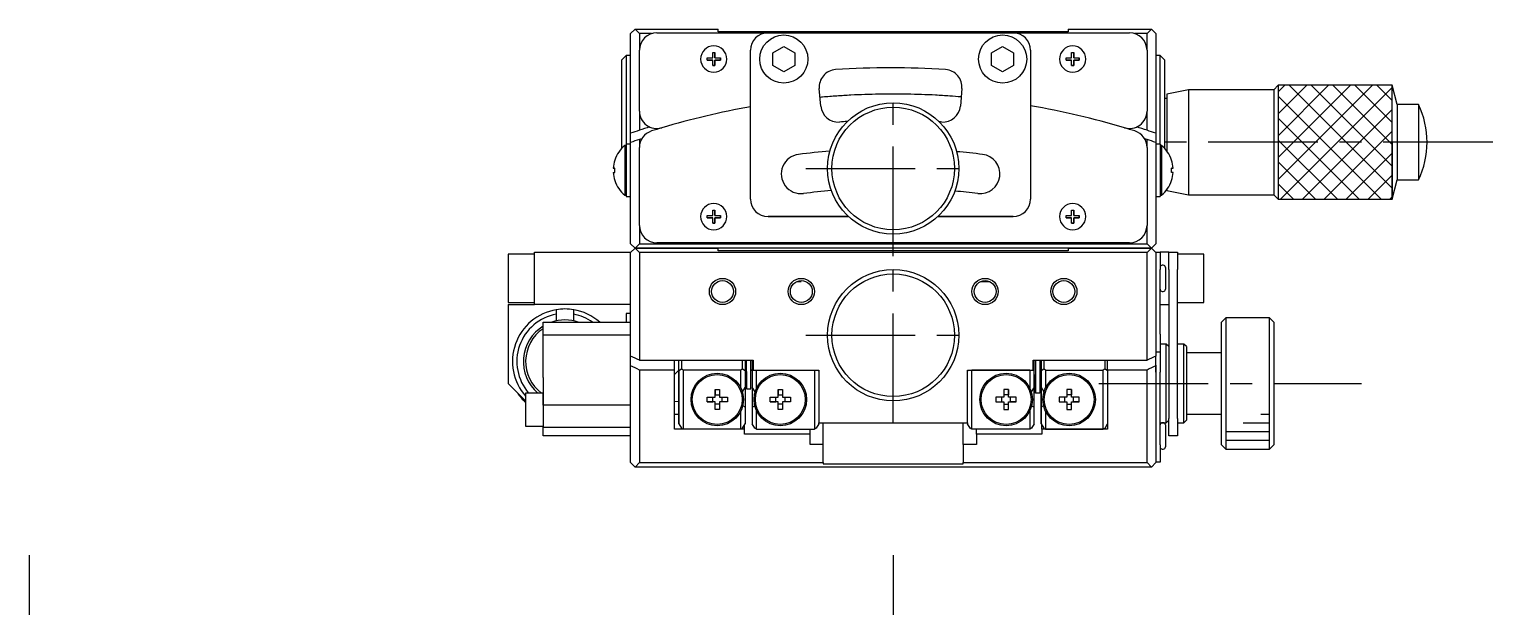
# Model space of a CAD drawing. Extents: x -45 to 398, y -17 to 264.
# Drawn here: x 42.7 to 209.9, y 197.7 to 263.7 of the extents above; entities that cross this region are included whole.
import ezdxf

# ---------------------------------------------------------------- set-up
doc = ezdxf.new("R2010")
doc.units = 0
doc.header["$LTSCALE"] = 10
doc.linetypes.add('CENTER', pattern=[2, 1.25, -0.25, 0.25, -0.25])
doc.layers.get('0').update_dxf_attribs({"linetype": 'CONTINUOUS'})
doc.layers.add('CENTER', color=1, linetype='CENTER')

msp = doc.modelspace()

# ---------------------------------------------------------------- linework, layer by layer
at = {"color": 7, "linetype": 'CONTINUOUS'}
for p, q in [((111.374624, 263.201959), (111.874624, 263.701959)), ((111.374624, 251.830363), (111.374624, 263.201959)), ((111.874624, 263.701959), (112.374624, 263.201959)), ((111.874624, 263.701959), (121.374624, 263.701959)), ((113.750125, 263.201959), (112.374624, 263.201959)), ((112.374624, 263.201959), (112.374624, 261.301959)), ((114.374624, 263.301959), (127.074624, 263.301959)), ((121.374624, 263.401959), (121.374624, 263.701959)), ((161.374624, 263.401959), (121.374624, 263.401959)), ((127.074624, 263.301959), (155.074624, 263.301959)), ((155.074624, 263.301959), (168.374624, 263.301959)), ((161.374624, 263.701959), (161.374624, 263.401959)), ((161.374624, 263.701959), (170.874624, 263.701959)), ((170.374624, 263.201959), (168.999124, 263.201959)), ((170.374624, 263.201959), (170.874624, 263.701959)), ((170.374624, 261.301959), (170.374624, 263.201959)), ((170.874624, 263.701959), (171.374624, 263.201959)), ((171.374624, 263.201959), (171.374624, 251.830363)), ((112.374624, 254.362712), (112.374624, 261.301959)), ((120.749624, 261.051959), (120.999624, 261.051959)), ((120.749624, 260.426959), (120.749624, 261.051959)), ((120.999624, 261.051959), (120.999624, 260.426959)), ((120.999624, 260.426959), (120.999624, 261.051959)), ((125.074624, 244.301959), (125.074624, 261.301959)), ((127.624624, 261.023647), (128.874624, 261.745335)), ((127.624624, 259.580271), (127.624624, 261.023647)), ((128.874624, 261.745335), (130.124624, 261.023647)), ((130.124624, 261.023647), (130.124624, 259.580271)), ((152.624624, 261.023647), (153.874624, 261.745335)), ((152.624624, 259.580271), (152.624624, 261.023647)), ((153.874624, 261.745335), (155.124624, 261.023647)), ((155.124624, 261.023647), (155.124624, 259.580271)), ((157.074624, 261.301959), (157.074624, 244.301959)), ((161.749624, 261.051959), (161.999624, 261.051959)), ((161.749624, 260.426959), (161.749624, 261.051959)), ((161.999624, 261.051959), (161.999624, 260.426959)), ((161.999624, 260.426959), (161.999624, 261.051959)), ((170.374624, 261.301959), (170.374624, 254.362712)), ((110.874624, 260.701959), (110.374624, 260.201959)), ((110.374624, 250.121781), (110.374624, 260.201959)), ((110.874624, 260.701959), (110.874624, 250.591959)), ((111.374624, 260.701959), (110.874624, 260.701959)), ((120.124624, 260.426959), (120.749624, 260.426959)), ((120.124624, 260.176959), (120.124624, 260.426959)), ((120.749624, 260.176959), (120.124624, 260.176959)), ((120.124624, 260.176959), (120.749624, 260.176959)), ((120.749624, 259.551959), (120.749624, 260.176959)), ((120.999624, 259.551959), (120.749624, 259.551959)), ((120.749624, 259.551959), (120.999624, 259.551959)), ((120.999624, 260.426959), (121.624624, 260.426959)), ((120.999624, 260.176959), (120.999624, 259.551959)), ((121.624624, 260.176959), (120.999624, 260.176959)), ((120.999624, 260.176959), (121.624624, 260.176959)), ((120.999624, 259.551959), (120.999624, 260.176959)), ((121.624624, 260.426959), (121.624624, 260.176959)), ((121.624624, 260.176959), (121.624624, 260.426959)), ((128.874624, 258.858583), (127.624624, 259.580271)), ((130.124624, 259.580271), (128.874624, 258.858583)), ((153.874624, 258.858583), (152.624624, 259.580271)), ((155.124624, 259.580271), (153.874624, 258.858583)), ((161.124624, 260.426959), (161.749624, 260.426959)), ((161.124624, 260.176959), (161.124624, 260.426959)), ((161.749624, 260.176959), (161.124624, 260.176959)), ((161.124624, 260.176959), (161.749624, 260.176959)), ((161.749624, 259.551959), (161.749624, 260.176959)), ((161.999624, 259.551959), (161.749624, 259.551959)), ((161.749624, 259.551959), (161.999624, 259.551959)), ((161.999624, 260.426959), (162.624624, 260.426959)), ((161.999624, 260.176959), (161.999624, 259.551959)), ((162.624624, 260.176959), (161.999624, 260.176959)), ((161.999624, 259.551959), (161.999624, 260.176959)), ((161.999624, 260.176959), (162.624624, 260.176959)), ((162.624624, 260.426959), (162.624624, 260.176959)), ((162.624624, 260.176959), (162.624624, 260.426959)), ((171.874624, 260.701959), (171.374624, 260.701959)), ((171.874624, 250.591959), (171.874624, 260.701959)), ((172.374624, 260.201959), (171.874624, 260.701959)), ((172.374624, 260.201959), (172.374624, 250.121781)), ((133.101779, 254.931996), (132.927427, 256.924852)), ((149.221822, 256.924852), (149.04747, 254.931996)), ((175.124623, 256.801955), (172.624624, 256.301956)), ((172.624624, 256.301956), (172.624624, 250.801598)), ((175.124623, 256.801955), (175.124623, 250.801565)), ((184.874628, 256.801955), (175.124623, 256.801955)), ((185.37463, 257.301958), (184.874628, 256.801955)), ((184.874628, 256.801955), (184.874628, 250.801565)), ((185.37463, 257.301958), (185.37463, 250.801532)), ((198.374631, 257.301958), (185.37463, 257.301958)), ((185.37463, 257.301958), (185.37463, 244.30196)), ((198.964119, 255.101959), (198.374631, 257.301958)), ((198.374631, 244.30196), (198.374631, 257.301958)), ((112.374624, 254.362712), (112.374624, 252.164847)), ((170.374624, 252.164847), (170.374624, 254.362712)), ((172.624624, 255.801959), (172.374624, 255.801959)), ((198.964119, 255.101959), (198.964119, 250.801677)), ((201.37463, 255.101959), (198.964119, 255.101959)), ((201.37463, 255.101959), (201.37463, 250.801677)), ((111.374624, 250.773219), (111.374624, 251.830363)), ((112.374624, 251.111752), (112.374624, 250.180486)), ((170.374624, 250.180486), (170.374624, 251.111752)), ((171.374624, 251.830363), (171.374624, 250.773219)), ((110.715069, 250.441959), (110.715069, 244.741959)), ((110.874624, 250.441959), (110.715069, 250.441959)), ((110.874624, 250.591959), (110.874624, 250.441959)), ((110.874624, 250.591959), (110.874624, 244.591959)), ((111.374624, 250.591959), (110.874624, 250.591959)), ((111.374624, 239.201959), (111.374624, 250.773219)), ((112.374624, 241.301959), (112.374624, 250.180486)), ((170.374624, 250.180486), (170.374624, 241.301959)), ((171.374624, 250.773219), (171.374624, 239.201959)), ((171.874624, 250.591959), (171.374624, 250.591959)), ((171.874624, 250.591959), (171.874624, 250.441959)), ((171.874624, 250.591959), (171.874624, 244.591959)), ((172.034179, 250.441959), (171.874624, 250.441959)), ((172.034179, 250.441959), (172.034179, 244.741959)), ((172.624624, 250.801598), (172.624624, 249.82523)), ((175.124623, 250.801565), (175.124623, 244.801963)), ((184.874628, 250.801565), (184.874628, 244.801963)), ((198.374631, 250.801532), (198.374631, 244.30196)), ((198.964119, 250.801677), (198.964119, 246.501959)), ((201.37463, 250.801677), (201.37463, 246.501959)), ((109.569182, 247.851959), (109.39294, 247.851959)), ((109.39294, 247.851959), (109.569182, 247.851959)), ((109.569182, 248.747067), (109.560885, 248.751113)), ((109.569182, 248.747067), (109.560885, 248.751113)), ((109.569182, 247.331959), (109.569182, 247.851959)), ((173.180067, 248.747067), (173.188363, 248.751113)), ((173.180067, 248.747067), (173.188363, 248.751113)), ((173.180067, 247.851959), (173.356309, 247.851959)), ((173.180067, 247.331959), (173.180067, 247.851959)), ((173.356309, 247.851959), (173.180067, 247.851959)), ((109.39294, 247.331959), (109.569182, 247.331959)), ((109.560885, 246.432805), (109.569182, 246.436851)), ((109.560885, 246.432805), (109.569182, 246.436851)), ((173.356309, 247.331959), (173.180067, 247.331959)), ((173.188363, 246.432805), (173.180067, 246.436851)), ((173.188363, 246.432805), (173.180067, 246.436851)), ((198.374631, 244.30196), (198.964119, 246.501959)), ((198.964119, 246.501959), (201.37463, 246.501959)), ((110.715069, 244.741959), (110.874624, 244.741959)), ((110.874624, 244.741959), (110.874624, 244.591959)), ((110.874624, 244.591959), (111.374624, 244.591959)), ((171.374624, 244.591959), (171.874624, 244.591959)), ((171.874624, 244.741959), (171.874624, 244.591959)), ((171.874624, 244.741959), (172.034179, 244.741959)), ((172.624624, 245.358688), (172.624624, 245.301962)), ((172.624624, 245.301962), (175.124623, 244.801963)), ((175.124623, 244.801963), (184.874628, 244.801963)), ((184.874628, 244.801963), (185.37463, 244.30196)), ((185.37463, 244.30196), (198.374631, 244.30196)), ((120.749624, 243.051959), (120.999624, 243.051959)), ((120.749624, 242.426959), (120.749624, 243.051959)), ((120.999624, 243.051959), (120.999624, 242.426959)), ((120.999624, 242.426959), (120.999624, 243.051959)), ((161.749624, 243.051959), (161.999624, 243.051959)), ((161.749624, 242.426959), (161.749624, 243.051959)), ((161.999624, 243.051959), (161.999624, 242.426959)), ((161.999624, 242.426959), (161.999624, 243.051959)), ((112.374624, 241.301959), (112.374624, 239.201959)), ((120.124624, 242.426959), (120.749624, 242.426959)), ((120.124624, 242.176959), (120.124624, 242.426959)), ((120.749624, 242.176959), (120.124624, 242.176959)), ((120.124624, 242.176959), (120.749624, 242.176959)), ((120.749624, 241.551959), (120.749624, 242.176959)), ((120.999624, 241.551959), (120.749624, 241.551959)), ((120.749624, 241.551959), (120.999624, 241.551959)), ((120.999624, 242.426959), (121.624624, 242.426959)), ((120.999624, 242.176959), (120.999624, 241.551959)), ((121.624624, 242.176959), (120.999624, 242.176959)), ((120.999624, 241.551959), (120.999624, 242.176959)), ((120.999624, 242.176959), (121.624624, 242.176959)), ((121.624624, 242.426959), (121.624624, 242.176959)), ((121.624624, 242.176959), (121.624624, 242.426959)), ((136.275605, 242.301959), (127.074624, 242.301959)), ((127.074624, 242.301959), (136.275605, 242.301959)), ((155.074624, 242.301959), (146.473644, 242.301959)), ((146.473644, 242.301959), (155.074624, 242.301959)), ((161.124624, 242.426959), (161.749624, 242.426959)), ((161.124624, 242.176959), (161.124624, 242.426959)), ((161.749624, 242.176959), (161.124624, 242.176959)), ((161.124624, 242.176959), (161.749624, 242.176959)), ((161.749624, 241.551959), (161.749624, 242.176959)), ((161.999624, 241.551959), (161.749624, 241.551959)), ((161.749624, 241.551959), (161.999624, 241.551959)), ((161.999624, 242.426959), (162.624624, 242.426959)), ((161.999624, 242.176959), (161.999624, 241.551959)), ((162.624624, 242.176959), (161.999624, 242.176959)), ((161.999624, 241.551959), (161.999624, 242.176959)), ((161.999624, 242.176959), (162.624624, 242.176959)), ((162.624624, 242.426959), (162.624624, 242.176959)), ((162.624624, 242.176959), (162.624624, 242.426959)), ((170.374624, 239.201959), (170.374624, 241.301959)), ((111.874624, 238.701959), (111.374624, 239.201959)), ((112.374624, 239.201959), (111.874624, 238.701959)), ((112.374624, 239.201959), (170.374624, 239.201959)), ((168.374624, 239.301959), (114.374624, 239.301959)), ((170.874624, 238.701959), (170.374624, 239.201959)), ((171.374624, 239.201959), (170.874624, 238.701959)), ((97.374624, 238.001959), (97.374624, 235.251959)), ((100.374624, 238.001959), (97.374624, 238.001959)), ((100.374624, 238.251959), (111.374624, 238.251959)), ((100.374624, 232.251959), (100.374624, 238.251959)), ((111.374624, 238.201959), (111.874624, 238.701959)), ((111.374624, 238.251959), (111.374624, 238.201959)), ((111.374624, 226.361862), (111.374624, 238.201959)), ((111.874624, 238.701959), (112.374624, 238.201959)), ((111.874624, 238.701959), (121.374624, 238.701959)), ((121.374624, 238.701959), (111.874624, 238.701959)), ((112.374624, 238.201959), (112.374624, 225.888905)), ((170.374624, 238.201959), (112.374624, 238.201959)), ((121.374624, 238.401959), (121.374624, 238.701959)), ((161.374624, 238.701959), (121.374624, 238.701959)), ((161.374624, 238.401959), (121.374624, 238.401959)), ((161.374624, 238.701959), (161.374624, 238.401959)), ((161.374624, 238.701959), (170.874624, 238.701959)), ((170.874624, 238.701959), (161.374624, 238.701959)), ((170.374624, 238.201959), (170.874624, 238.701959)), ((170.374624, 225.888905), (170.374624, 238.201959)), ((170.874624, 238.701959), (171.374624, 238.201959)), ((171.374624, 238.251959), (171.874624, 238.251959)), ((171.374624, 238.201959), (171.374624, 236.251959)), ((171.874624, 238.251959), (171.874624, 236.251959)), ((172.874624, 238.251959), (171.874624, 238.251959)), ((172.874624, 238.251959), (173.874624, 238.251959)), ((172.874624, 236.251959), (172.874624, 238.251959)), ((173.874624, 238.251959), (173.874624, 236.251959)), ((176.874624, 238.001959), (173.874624, 238.001959)), ((176.874624, 235.251959), (176.874624, 238.001959)), ((171.374624, 236.251959), (171.374624, 228.876839)), ((171.374624, 236.251959), (171.374624, 228.876839)), ((171.874624, 236.051959), (171.874624, 236.251959)), ((171.874624, 234.451959), (171.874624, 236.051959)), ((172.224624, 236.751959), (172.124624, 236.751959)), ((172.474624, 236.501959), (172.474624, 235.251959)), ((172.474624, 236.001959), (172.474624, 235.376959)), ((172.874624, 236.251959), (172.874624, 219.251959)), ((173.874624, 219.251959), (173.874624, 236.251959)), ((97.374624, 235.251959), (97.374624, 232.501959)), ((130.349719, 234.901959), (130.868497, 234.901959)), ((151.384726, 234.901959), (152.349719, 234.901959)), ((171.874624, 228.876839), (171.874624, 234.451959)), ((172.474624, 235.376959), (172.474624, 235.126959)), ((172.474624, 235.251959), (172.474624, 234.001959)), ((172.474624, 235.126959), (172.474624, 234.501959)), ((176.874624, 232.501959), (176.874624, 235.251959)), ((97.374624, 232.501959), (100.374624, 232.501959)), ((172.124624, 233.751959), (172.224624, 233.751959)), ((173.874624, 232.501959), (176.874624, 232.501959)), ((97.374624, 232.251959), (97.374624, 223.251959)), ((97.374624, 232.251959), (100.374624, 232.251959)), ((111.374624, 232.251959), (100.374624, 232.251959)), ((102.874624, 231.668039), (102.874624, 231.160286)), ((102.874624, 231.160286), (102.874624, 230.395503)), ((104.874624, 231.160286), (104.874624, 231.668039)), ((104.874624, 230.395503), (104.874624, 231.160286)), ((111.374624, 231.251959), (110.874624, 231.251959)), ((110.874624, 231.251959), (110.874624, 230.251959)), ((171.874624, 232.251959), (172.874624, 232.251959)), ((179.374624, 230.751959), (178.874624, 230.251959)), ((179.374624, 230.751959), (179.374624, 223.251959)), ((184.374624, 230.751959), (179.374624, 230.751959)), ((184.374624, 223.251959), (184.374624, 230.751959)), ((184.874624, 230.251959), (184.374624, 230.751959)), ((101.374624, 230.251959), (111.374624, 230.251959)), ((101.374624, 228.751959), (101.374624, 230.251959)), ((178.874624, 223.251959), (178.874624, 230.251959)), ((184.874624, 230.251959), (184.874624, 223.251959)), ((111.374624, 228.751959), (101.374624, 228.751959)), ((101.374624, 223.921959), (101.374624, 228.751959)), ((171.374624, 228.876839), (171.374624, 226.361862)), ((171.874624, 228.876839), (171.874624, 226.876839)), ((172.574624, 227.751959), (171.874624, 227.751959)), ((172.574624, 223.251959), (172.574624, 227.751959)), ((172.874624, 227.451959), (172.574624, 227.751959)), ((174.574624, 227.751959), (173.874624, 227.751959)), ((174.574624, 223.251959), (174.574624, 227.751959)), ((174.874624, 227.451959), (174.574624, 227.751959)), ((174.874624, 227.451959), (174.874624, 223.251959)), ((111.374624, 225.258056), (111.374624, 226.361862)), ((112.374624, 225.888905), (125.374624, 225.888905)), ((116.374624, 224.776544), (116.374624, 225.888905)), ((116.874624, 224.686678), (116.874624, 225.888905)), ((117.174624, 225.888905), (117.174624, 224.874459)), ((124.174624, 224.874459), (124.174624, 225.888905)), ((124.474624, 225.888905), (124.474624, 224.686678)), ((124.624622, 224.067927), (124.624622, 225.888905)), ((124.624624, 222.619704), (124.624624, 225.888905)), ((125.124624, 222.619704), (125.124624, 225.888905)), ((125.274624, 225.888905), (125.274624, 224.686678)), ((125.374624, 225.888905), (125.374624, 224.776544)), ((157.374624, 224.776544), (157.374624, 225.888905)), ((157.374624, 225.888905), (170.374624, 225.888905)), ((157.474624, 224.686678), (157.474624, 225.888905)), ((157.624624, 225.888905), (157.624624, 222.151256)), ((157.624624, 225.888905), (157.624624, 223.623184)), ((158.124624, 225.888905), (158.124624, 222.151256)), ((158.274624, 225.888905), (158.274624, 222.808088)), ((158.274624, 224.686678), (158.274624, 225.888905)), ((158.574624, 225.888905), (158.574624, 224.874459)), ((165.574624, 224.874459), (165.574624, 225.888905)), ((165.874624, 224.776544), (165.874624, 225.888905)), ((171.374624, 226.876839), (171.874624, 226.876839)), ((171.374624, 225.339744), (171.374624, 226.351807)), ((171.874624, 226.876839), (171.874624, 226.351807)), ((171.874624, 226.351807), (171.874624, 224.524074)), ((178.874624, 226.751959), (174.874624, 226.751959)), ((111.374624, 214.201959), (111.374624, 225.258056)), ((112.374624, 224.776544), (112.374624, 214.201959)), ((116.374624, 224.776544), (112.374624, 224.776544)), ((116.374624, 218.010599), (116.374624, 224.776544)), ((116.374624, 224.251959), (116.624624, 224.501959)), ((116.624624, 224.501959), (116.874624, 224.751959)), ((117.174624, 224.874459), (116.874624, 224.686678)), ((116.874624, 224.751959), (116.874624, 218.624903)), ((116.874624, 218.624903), (116.874624, 224.686678)), ((117.374624, 224.776544), (117.374624, 218.010599)), ((123.974624, 224.776544), (117.374624, 224.776544)), ((123.974624, 222.719629), (123.974624, 224.776544)), ((124.474624, 224.686678), (124.174624, 224.874459)), ((124.474624, 224.686678), (124.474624, 222.808088)), ((124.474641, 224.706534), (124.480614, 224.702104)), ((124.480614, 224.702104), (124.624671, 224.606945)), ((124.624622, 224.607163), (124.624622, 224.067927)), ((124.624624, 224.625397), (124.624624, 222.619704)), ((125.124624, 224.683215), (125.274624, 224.826287)), ((125.274624, 224.686678), (125.418176, 224.776604)), ((125.274624, 224.686678), (125.274624, 222.808088)), ((125.374624, 224.776544), (125.774624, 224.776544)), ((125.774624, 222.719629), (125.774624, 224.776544)), ((125.774624, 224.776544), (132.374624, 224.776544)), ((125.774624, 224.776544), (132.374624, 224.776544)), ((132.374624, 224.776544), (132.374624, 218.010599)), ((132.374624, 224.776544), (132.874624, 224.776544)), ((132.731073, 224.776604), (132.874624, 224.686678)), ((132.874624, 224.776544), (132.874624, 218.751959)), ((149.874624, 224.686678), (150.018176, 224.776604)), ((149.874624, 224.776544), (150.374624, 224.776544)), ((149.874624, 218.751959), (149.874624, 224.776544)), ((150.374624, 218.010599), (150.374624, 224.776544)), ((156.974624, 224.776544), (150.374624, 224.776544)), ((150.374624, 224.776544), (156.974624, 224.776544)), ((156.974624, 224.776544), (156.974624, 222.719629)), ((156.974624, 224.776544), (157.374624, 224.776544)), ((157.331073, 224.776604), (157.474624, 224.686678)), ((157.474624, 222.808088), (157.474624, 224.686678)), ((157.474675, 224.268449), (157.624634, 224.171029)), ((157.624624, 222.151256), (157.624624, 224.172406)), ((157.624624, 223.623184), (157.624624, 224.171075)), ((158.124624, 224.253015), (158.274624, 224.395457)), ((158.574624, 224.874459), (158.274624, 224.686678)), ((158.274624, 222.808088), (158.274624, 224.686678)), ((158.774624, 224.776544), (158.774624, 222.719629)), ((158.774624, 224.776544), (165.374624, 224.776544)), ((165.374624, 218.010599), (165.374624, 224.776544)), ((165.874624, 224.686678), (165.574624, 224.874459)), ((170.374624, 224.776544), (165.874624, 224.776544)), ((165.874624, 224.776544), (165.874624, 218.010599)), ((170.374624, 214.201959), (170.374624, 224.776544)), ((171.374624, 225.258056), (171.374624, 225.339744)), ((171.374624, 225.339744), (171.374624, 225.258056)), ((171.374624, 224.524074), (171.374624, 225.258056)), ((171.374624, 225.258056), (171.374624, 224.524074)), ((171.374624, 224.524074), (171.374624, 216.251959)), ((171.374624, 224.524074), (171.374624, 216.251959)), ((171.874624, 218.051959), (171.874624, 224.524074)), ((97.374624, 223.251959), (99.374624, 221.251959)), ((101.374624, 223.921959), (101.374624, 220.759681)), ((121.014624, 222.567067), (121.534624, 222.567067)), ((121.014624, 221.671959), (121.014624, 222.567067)), ((121.014624, 222.567067), (121.014624, 221.93036)), ((121.534624, 222.567067), (121.534624, 221.671959)), ((124.146481, 222.27496), (124.474624, 222.808088)), ((124.474624, 222.808088), (124.474624, 220.531628)), ((124.624624, 222.619704), (125.124624, 222.619704)), ((125.602768, 222.27496), (125.274624, 222.808088)), ((125.274624, 222.808088), (125.274624, 220.531628)), ((128.214624, 222.567067), (128.734624, 222.567067)), ((128.214624, 221.671959), (128.214624, 222.567067)), ((128.214624, 222.567067), (128.214624, 221.93036)), ((128.734624, 222.567067), (128.734624, 221.671959)), ((154.534624, 222.567067), (154.014624, 222.567067)), ((154.014624, 222.567067), (154.014624, 221.671959)), ((154.534624, 221.671959), (154.534624, 222.567067)), ((154.534624, 222.567067), (154.534624, 221.93036)), ((157.474624, 222.808088), (157.146481, 222.27496)), ((157.474624, 220.531628), (157.474624, 222.808088)), ((158.274624, 220.531628), (158.274624, 222.827127)), ((158.274624, 222.808088), (158.602768, 222.27496)), ((158.274624, 222.808088), (158.274624, 218.624903)), ((161.734624, 222.567067), (161.214624, 222.567067)), ((161.214624, 222.567067), (161.214624, 221.671959)), ((161.734624, 221.671959), (161.734624, 222.567067)), ((161.734624, 222.567067), (161.734624, 221.93036)), ((172.574624, 218.751959), (172.574624, 223.251959)), ((174.574624, 218.751959), (174.574624, 223.251959)), ((174.874624, 223.251959), (174.874624, 219.051959)), ((178.874624, 216.251959), (178.874624, 223.251959)), ((179.374624, 223.251959), (179.374624, 215.751959)), ((184.374624, 215.751959), (184.374624, 223.251959)), ((184.874624, 223.251959), (184.874624, 216.251959)), ((99.374624, 222.151959), (99.374624, 220.251959)), ((101.374624, 222.151959), (99.374624, 222.151959)), ((101.374624, 220.759681), (101.374624, 222.151959)), ((111.374624, 220.759681), (101.374624, 220.759681)), ((101.374624, 220.759681), (101.374624, 218.251959)), ((116.874674, 221.155336), (116.374624, 221.186944)), ((120.119516, 221.671959), (121.014624, 221.671959)), ((120.119516, 221.151959), (120.119516, 221.671959)), ((121.014624, 221.151959), (120.119516, 221.151959)), ((120.119516, 221.151959), (120.756223, 221.151959)), ((120.756223, 221.151959), (120.756223, 221.671959)), ((121.014624, 221.151959), (120.756223, 221.151959)), ((121.014624, 221.671959), (121.014624, 221.93036)), ((121.014624, 221.93036), (121.534624, 221.93036)), ((121.014624, 220.256851), (121.014624, 221.151959)), ((121.014624, 220.893558), (121.014624, 221.151959)), ((121.014624, 220.256851), (121.014624, 220.893558)), ((121.534624, 220.893558), (121.014624, 220.893558)), ((121.534624, 221.671959), (122.429732, 221.671959)), ((121.534624, 221.151959), (121.534624, 220.256851)), ((122.429732, 221.151959), (121.534624, 221.151959)), ((121.793025, 221.151959), (121.534624, 221.151959)), ((121.793025, 221.671959), (121.793025, 221.151959)), ((122.429732, 221.151959), (121.793025, 221.151959)), ((122.429732, 221.671959), (122.429732, 221.151959)), ((127.319516, 221.671959), (128.214624, 221.671959)), ((127.319516, 221.151959), (127.319516, 221.671959)), ((128.214624, 221.151959), (127.319516, 221.151959)), ((127.319516, 221.151959), (127.956223, 221.151959)), ((127.956223, 221.151959), (127.956223, 221.671959)), ((128.214624, 221.151959), (127.956223, 221.151959)), ((128.214624, 221.671959), (128.214624, 221.93036)), ((128.214624, 221.93036), (128.734624, 221.93036)), ((128.214624, 220.256851), (128.214624, 221.151959)), ((128.214624, 220.893558), (128.214624, 221.151959)), ((128.214624, 220.256851), (128.214624, 220.893558)), ((128.734624, 220.893558), (128.214624, 220.893558)), ((128.734624, 221.671959), (129.629732, 221.671959)), ((128.734624, 221.151959), (128.734624, 220.256851)), ((129.629732, 221.151959), (128.734624, 221.151959)), ((128.993025, 221.151959), (128.734624, 221.151959)), ((128.993025, 221.671959), (128.993025, 221.151959)), ((129.629732, 221.151959), (128.993025, 221.151959)), ((129.629732, 221.671959), (129.629732, 221.151959)), ((154.014624, 221.671959), (153.119516, 221.671959)), ((153.119516, 221.671959), (153.119516, 221.151959)), ((153.119516, 221.151959), (154.014624, 221.151959)), ((153.119516, 221.151959), (153.756223, 221.151959)), ((153.756223, 221.671959), (153.756223, 221.151959)), ((153.756223, 221.151959), (154.014624, 221.151959)), ((154.534624, 221.93036), (154.014624, 221.93036)), ((154.014624, 221.151959), (154.014624, 220.256851)), ((154.014624, 220.893558), (154.534624, 220.893558)), ((154.534624, 221.671959), (154.534624, 221.93036)), ((155.429732, 221.671959), (154.534624, 221.671959)), ((154.534624, 220.256851), (154.534624, 221.151959)), ((154.534624, 221.151959), (155.429732, 221.151959)), ((154.534624, 220.893558), (154.534624, 221.151959)), ((154.534624, 221.151959), (154.793025, 221.151959)), ((154.534624, 220.256851), (154.534624, 220.893558)), ((154.793025, 221.151959), (154.793025, 221.671959)), ((155.429732, 221.151959), (154.793025, 221.151959)), ((155.429732, 221.151959), (155.429732, 221.671959)), ((158.124624, 222.151256), (157.624624, 222.151256)), ((161.214624, 221.671959), (160.319516, 221.671959)), ((160.319516, 221.671959), (160.319516, 221.151959)), ((160.319516, 221.151959), (161.214624, 221.151959)), ((160.319516, 221.151959), (160.956223, 221.151959)), ((160.956223, 221.671959), (160.956223, 221.151959)), ((160.956223, 221.151959), (161.214624, 221.151959)), ((161.734624, 221.93036), (161.214624, 221.93036)), ((161.214624, 221.151959), (161.214624, 220.256851)), ((161.214624, 220.893558), (161.734624, 220.893558)), ((161.734624, 221.671959), (161.734624, 221.93036)), ((162.629732, 221.671959), (161.734624, 221.671959)), ((161.734624, 220.256851), (161.734624, 221.151959)), ((161.734624, 221.151959), (162.629732, 221.151959)), ((161.734624, 220.893558), (161.734624, 221.151959)), ((161.734624, 221.151959), (161.993025, 221.151959)), ((161.734624, 220.256851), (161.734624, 220.893558)), ((161.993025, 221.151959), (161.993025, 221.671959)), ((162.629732, 221.151959), (161.993025, 221.151959)), ((162.629732, 221.151959), (162.629732, 221.671959)), ((99.374624, 220.251959), (99.374624, 218.351959)), ((116.374624, 219.732112), (116.874674, 219.768987)), ((121.534624, 220.256851), (121.014624, 220.256851)), ((123.974624, 218.010599), (123.974624, 220.104289)), ((124.474624, 220.531628), (124.189052, 220.70481)), ((124.474624, 220.531628), (124.474624, 218.624903)), ((125.274624, 220.531628), (125.560197, 220.70481)), ((125.274624, 220.531628), (125.274624, 218.624903)), ((125.774624, 218.010599), (125.774624, 220.104289)), ((128.734624, 220.256851), (128.214624, 220.256851)), ((154.014624, 220.256851), (154.534624, 220.256851)), ((156.974624, 220.104289), (156.974624, 218.010599)), ((157.189052, 220.70481), (157.474624, 220.531628)), ((157.474624, 218.624903), (157.474624, 220.531628)), ((158.560197, 220.70481), (158.274624, 220.531628)), ((158.274624, 218.624903), (158.274624, 220.531628)), ((158.774624, 220.104289), (158.774624, 218.010599)), ((161.214624, 220.256851), (161.734624, 220.256851)), ((172.574624, 218.751959), (172.874624, 219.051959)), ((172.874624, 217.251959), (172.874624, 219.251959)), ((173.874624, 219.251959), (173.874624, 217.251959)), ((174.574624, 218.751959), (174.874624, 219.051959)), ((174.874624, 219.751959), (178.874624, 219.751959)), ((99.374624, 218.351959), (101.374624, 218.351959)), ((101.374624, 218.251959), (111.374624, 218.251959)), ((101.374624, 217.251959), (101.374624, 218.251959)), ((117.374624, 218.010599), (116.374624, 218.010599)), ((116.874624, 218.624903), (117.174624, 218.1207)), ((123.974624, 218.010599), (117.374624, 218.010599)), ((123.974624, 218.010599), (117.374624, 218.010599)), ((124.374624, 218.010599), (123.974624, 218.010599)), ((124.174624, 218.1207), (124.474624, 218.624903)), ((124.374624, 218.010599), (124.374624, 218.472595)), ((124.374624, 217.438549), (124.374624, 218.010599)), ((131.874624, 217.438549), (124.374624, 217.438549)), ((125.574624, 218.1207), (125.274624, 218.624903)), ((125.774624, 218.010599), (132.374624, 218.010599)), ((131.874624, 217.438549), (131.874624, 218.010599)), ((131.874624, 216.29004), (131.874624, 217.438549)), ((132.874624, 218.624903), (132.574624, 218.1207)), ((132.874624, 218.624903), (132.874624, 218.751959)), ((132.874624, 218.751959), (149.874624, 218.751959)), ((133.374624, 216.29004), (133.374624, 218.751959)), ((149.374624, 216.29004), (149.374624, 218.751959)), ((149.874624, 218.751959), (149.874624, 218.624903)), ((150.174624, 218.1207), (149.874624, 218.624903)), ((156.974624, 218.010599), (150.374624, 218.010599)), ((150.874624, 217.438549), (150.874624, 218.010599)), ((158.374624, 217.438549), (150.874624, 217.438549)), ((150.874624, 217.438549), (150.874624, 216.29004)), ((157.474624, 218.624903), (157.174624, 218.1207)), ((158.274624, 218.624903), (158.574624, 218.1207)), ((158.374624, 218.010599), (158.374624, 218.472595)), ((158.774624, 218.010599), (158.374624, 218.010599)), ((158.374624, 218.010599), (158.374624, 217.438549)), ((158.774624, 218.010599), (165.374624, 218.010599)), ((165.374624, 218.010599), (158.774624, 218.010599)), ((165.874624, 218.010599), (165.374624, 218.010599)), ((165.574624, 218.1207), (165.874624, 218.624903)), ((171.874624, 218.751959), (172.124624, 218.751959)), ((171.874624, 216.451959), (171.874624, 218.051959)), ((172.224624, 218.751959), (172.124624, 218.751959)), ((172.124624, 218.751959), (172.224624, 218.751959)), ((172.224624, 218.751959), (172.574624, 218.751959)), ((172.474624, 218.501959), (172.474624, 217.251959)), ((172.474624, 218.001959), (172.474624, 217.376959)), ((172.474624, 217.376959), (172.474624, 217.126959)), ((173.874624, 218.751959), (174.574624, 218.751959)), ((111.374624, 217.251959), (101.374624, 217.251959)), ((133.374624, 216.29004), (131.874624, 216.29004)), ((133.374624, 214.201959), (133.374624, 216.29004)), ((149.374624, 216.29004), (149.374624, 214.201959)), ((150.874624, 216.29004), (149.374624, 216.29004)), ((171.374624, 216.251959), (171.374624, 214.201959)), ((171.874624, 216.251959), (171.874624, 216.451959)), ((171.874624, 216.251959), (171.874624, 214.251959)), ((172.124624, 215.751959), (172.224624, 215.751959)), ((172.474624, 217.251959), (172.474624, 216.001959)), ((172.474624, 217.126959), (172.474624, 216.501959)), ((173.874624, 217.251959), (172.874624, 217.251959)), ((178.874624, 216.251959), (179.374624, 215.751959)), ((179.374624, 215.751959), (184.374624, 215.751959)), ((184.374624, 215.751959), (184.874624, 216.251959)), ((111.874624, 213.701959), (111.374624, 214.201959)), ((112.374624, 214.201959), (111.874624, 213.701959)), ((112.374624, 214.201959), (133.374624, 214.201959)), ((133.374624, 214.201959), (133.374624, 214.059054)), ((133.374624, 214.059054), (149.374624, 214.059054)), ((149.374624, 214.059054), (149.374624, 214.201959)), ((149.374624, 214.201959), (170.374624, 214.201959)), ((170.874624, 213.701959), (170.374624, 214.201959)), ((171.374624, 214.201959), (170.874624, 213.701959)), ((171.874624, 214.251959), (171.374624, 214.251959)), ((170.874624, 213.701959), (111.874624, 213.701959))]:
    msp.add_line(p, q, dxfattribs=at)
at = {"color": 3, "linetype": 'CONTINUOUS'}
for p, q in [((185.37463, 256.547287), (186.129302, 257.301958)), ((185.37463, 254.047287), (188.629302, 257.301958)), ((185.37463, 251.547287), (191.129302, 257.301958)), ((185.37463, 249.047287), (193.629302, 257.301958)), ((185.37463, 246.547287), (196.129302, 257.301958)), ((185.37463, 256.048795), (197.121466, 244.30196)), ((185.629304, 244.30196), (198.374631, 257.047288)), ((186.621468, 257.301958), (198.374631, 245.548794)), ((189.121468, 257.301958), (198.374631, 248.048794)), ((191.621468, 257.301958), (198.374631, 250.548794)), ((194.121468, 257.301958), (198.374631, 253.048794)), ((196.621468, 257.301958), (198.374631, 255.548794)), ((188.129304, 244.30196), (198.374631, 254.547288)), ((185.37463, 253.548795), (194.621466, 244.30196)), ((185.37463, 251.048795), (192.121466, 244.30196)), ((190.629304, 244.30196), (198.374631, 252.047288)), ((193.129304, 244.30196), (198.374631, 249.547288)), ((185.37463, 248.548795), (189.621466, 244.30196)), ((185.37463, 246.048795), (187.121466, 244.30196)), ((195.629304, 244.30196), (198.374631, 247.047288)), ((198.129304, 244.30196), (198.374631, 244.547288)), ((116.874624, 219.701959), (116.374624, 219.701959)), ((183.374624, 219.751959), (184.374624, 219.751959)), ((179.374624, 217.751959), (184.374624, 217.751959)), ((181.374624, 218.751959), (184.374624, 218.751959)), ((179.374624, 216.751959), (184.374624, 216.751959))]:
    msp.add_line(p, q, dxfattribs=at)
at = {"color": 7, "linetype": 'CONTINUOUS'}
for centre, radius in [((128.874624, 260.301959), 2.75), ((153.874624, 260.301959), 2.75), ((141.374624, 247.801959), 7.5), ((141.374624, 247.801959), 7), ((141.374624, 228.751959), 7.5), ((121.874624, 233.751959), 1.25), ((130.874624, 233.751959), 1.25), ((141.374624, 228.751959), 7), ((151.874624, 233.751959), 1.25), ((160.874624, 233.751959), 1.25), ((121.274624, 221.411959), 3), ((121.274624, 221.411959), 2.85), ((128.474624, 221.411959), 3), ((128.474624, 221.411959), 2.85), ((154.274624, 221.411959), 3), ((154.274624, 221.411959), 2.85), ((161.474624, 221.411959), 3), ((161.474624, 221.411959), 2.85)]:
    msp.add_circle(centre, radius, dxfattribs=at)
at = {"color": 3, "linetype": 'CONTINUOUS'}
for centre in [(121.874624, 233.751959), (130.874624, 233.751959), (151.874624, 233.751959), (160.874624, 233.751959)]:
    msp.add_circle(centre, 1.5, dxfattribs=at)
at = {"color": 7, "linetype": 'CONTINUOUS'}
for centre, radius, start, end in [((114.374624, 261.301959), 2, 90, 180), ((127.074624, 261.301959), 2, 90, 180), ((155.074624, 261.301959), 2, 0, 90), ((168.374624, 261.301959), 2, 0, 90), ((120.874624, 260.301959), 1.5, 180, 90), ((120.874624, 260.301959), 1.5, 90, 180), ((161.874624, 260.301959), 1.5, 180, 90), ((161.874624, 260.301959), 1.5, 90, 180), ((141.074624, 163.801959), 95.5, 86.225672, 93.774328), ((134.919816, 257.099163), 2, 93.774328, 185), ((147.229432, 257.099163), 2, 355, 86.225672), ((141.374624, 163.801959), 92.5, 95, 95.185117), ((141.374624, 163.801959), 92.5, 95, 95.185117), ((141.374624, 163.801959), 92.5, 94, 95), ((141.374624, 163.801959), 92.5, 94, 95), ((141.374624, 163.801959), 92.5, 93, 94), ((141.374624, 163.801959), 92.5, 93, 94), ((141.374624, 163.801959), 92.5, 92, 93), ((141.374624, 163.801959), 92.5, 92, 93), ((141.374624, 163.801959), 92.5, 91, 92), ((141.374624, 163.801959), 92.5, 91, 92), ((141.374624, 163.801959), 92.5, 90, 91), ((141.374624, 163.801959), 92.5, 90, 91), ((141.374624, 163.801959), 92.5, 89, 90), ((141.374624, 163.801959), 92.5, 89, 90), ((141.374624, 163.801959), 92.5, 88, 89), ((141.374624, 163.801959), 92.5, 88, 89), ((141.374624, 163.801959), 92.5, 87, 88), ((141.374624, 163.801959), 92.5, 87, 88), ((141.374624, 163.801959), 92.5, 86, 87), ((141.374624, 163.801959), 92.5, 86, 87), ((141.374624, 163.801959), 92.5, 85.185117, 86), ((141.374624, 163.801959), 92.5, 85.185117, 86), ((114.374624, 254.362712), 2, 180, 286.60155), ((141.374624, 163.801959), 92.5, 100.149442, 106.60155), ((141.374624, 163.801959), 92.5, 100.149442, 106.60155), ((135.094169, 255.106308), 2, 185, 273.747533), ((147.05508, 255.106308), 2, 266.252467, 355), ((141.374624, 163.801959), 92.5, 73.39845, 80.227895), ((141.374624, 163.801959), 92.5, 73.39845, 80.227895), ((168.374624, 254.362712), 2, 253.39845, 0), ((192.62963, 250.801961), 9.745001, 333.816202, 26.183785), ((141.374624, 163.801959), 93, 107.410064, 108.169426), ((141.074624, 163.801959), 89.5, 93.165673, 93.747533), ((141.074624, 163.801959), 89.5, 86.252467, 86.425073), ((141.374624, 163.801959), 93, 71.830574, 72.589936), ((141.374624, 163.801959), 92, 108.373938, 109.031441), ((141.374624, 163.801959), 93, 108.169426, 108.819063), ((114.374624, 250.180486), 2, 107.358079, 180), ((141.374624, 163.801959), 92, 108.188747, 108.373938), ((141.374624, 163.801959), 92.5, 106.60155, 107.358079), ((141.374624, 163.801959), 92.5, 72.641921, 73.39845), ((168.374624, 250.180486), 2, 0, 72.641921), ((141.374624, 163.801959), 92, 71.626062, 71.811253), ((141.374624, 163.801959), 93, 71.180937, 71.830574), ((141.374624, 163.801959), 92, 70.968559, 71.626062), ((113.074624, 247.591959), 3.7, 129.621835, 161.74269), ((130.8376, 247.175836), 2.25, 97, 277), ((141.074624, 163.801959), 86.25, 94.612878, 97), ((141.074624, 163.801959), 86.25, 83, 84.977868), ((151.311649, 247.175836), 2.25, 263, 83), ((169.674624, 247.591959), 3.7, 18.25731, 50.378165), ((113.074624, 247.591959), 3.690854, 161.761995, 175.960487), ((169.674624, 247.591959), 3.690854, 4.039513, 18.238005), ((113.074624, 247.591959), 3.690854, 184.039513, 198.238005), ((113.074624, 247.591959), 3.7, 198.25731, 230.378165), ((169.674624, 247.591959), 3.7, 309.621835, 341.74269), ((169.674624, 247.591959), 3.690854, 341.761995, 355.960487), ((127.074624, 244.301959), 2, 180, 270), ((141.074624, 163.801959), 81.75, 94.743541, 97), ((141.074624, 163.801959), 81.75, 83, 84.847205), ((155.074624, 244.301959), 2, 270, 0), ((120.874624, 242.301959), 1.5, 180, 90), ((120.874624, 242.301959), 1.5, 90, 180), ((161.874624, 242.301959), 1.5, 180, 90), ((161.874624, 242.301959), 1.5, 90, 180), ((114.374624, 241.301959), 2, 180, 270), ((168.374624, 241.301959), 2, 270, 0), ((172.124624, 236.501959), 0.25, 90, 180), ((172.224624, 236.501959), 0.25, 0, 90), ((172.124624, 234.001959), 0.25, 180, 270), ((172.224624, 234.001959), 0.25, 270, 0), ((103.874624, 225.751959), 6, 99.594068, 221.409622), ((103.874624, 225.751959), 5.5, 100.475682, 220.885193), ((103.874624, 225.751959), 6, 80.405932, 99.594068), ((103.874624, 225.751959), 6, 48.590378, 80.405932), ((103.874624, 225.751959), 5.5, 54.903199, 79.524318), ((103.874624, 225.751959), 4.75, 121.756864, 229.278952), ((103.874624, 225.751959), 4.75, 71.328282, 108.671718), ((82.374624, 163.751959), 69, 64.228538, 65.147111), ((200.374624, 163.751959), 69, 114.852889, 115.771462), ((82.374624, 163.751959), 68, 63.821031, 64.756218), ((87.374624, 163.751959), 68, 63.821031, 64.00866), ((153.974624, 163.751959), 68, 115.99134, 116.178969), ((128.774624, 163.751959), 68, 63.821031, 64.00866), ((195.374624, 163.751959), 68, 115.99134, 116.178969), ((200.374624, 163.751959), 68, 115.243782, 116.178969), ((103.874624, 225.751959), 6.499999, 213.257207, 226.18693), ((87.374624, 163.751959), 62, 61.061472, 61.272453), ((153.974624, 163.751959), 62, 118.727547, 118.938528), ((95.774624, 163.751959), 62, 61.061472, 61.272453), ((162.374624, 163.751959), 62, 118.727547, 118.938528), ((120.374624, 163.751959), 62, 61.061472, 61.272453), ((186.974624, 163.751959), 62, 118.727547, 118.938528), ((128.774624, 163.751959), 62, 61.061472, 61.272453), ((195.374624, 163.751959), 62, 118.727547, 118.938528), ((172.124624, 218.501959), 0.25, 90, 180), ((172.224624, 218.501959), 0.25, 0, 90), ((172.124624, 216.001959), 0.25, 180, 270), ((172.224624, 216.001959), 0.25, 270, 0)]:
    msp.add_arc(centre, radius, start, end, dxfattribs=at)
at = {"color": 3, "linetype": 'CONTINUOUS'}
msp.add_arc((103.874624, 225.751959), 4.5, 123.748989, 233.130102, dxfattribs=at)
at = {"layer": 'CENTER', "color": 1, "linetype": 'CENTER'}
for p, q in [((141.374624, 237.801959), (141.374624, 257.801959)), ((209.874615, 250.801959), (169.874615, 250.801959)), ((131.374624, 247.801959), (151.374624, 247.801959)), ((141.374624, 218.751959), (141.374624, 238.751959)), ((131.374624, 228.751959), (151.374624, 228.751959)), ((164.874615, 223.251959), (194.874615, 223.251959)), ((42.666129, 203.643477), (42.666129, 178.643477)), ((141.374624, 203.643477), (141.374624, 178.643477))]:
    msp.add_line(p, q, dxfattribs=at)

doc.saveas('drawing.dxf')
